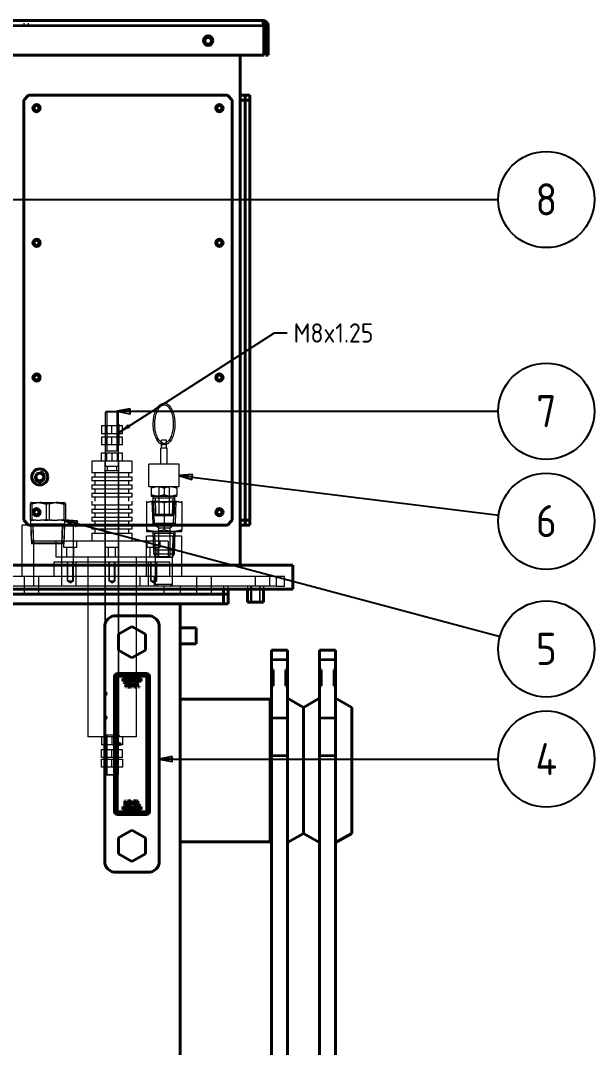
# Model space of a CAD drawing. Header units: millimetres. Extents: x 0 to 3364, y 0 to 2376.
# Drawn here: x 2088 to 2446, y 733 to 1373 of the extents above; entities that cross this region are included whole.
import ezdxf

# ---------------------------------------------------------------- set-up
doc = ezdxf.new("R2010")
doc.units = ezdxf.units.MM
doc.header["$LTSCALE"] = 4
for name, color, linetype, lineweight, true_color in [('가려진 것(ISO)', 2, 'Continuous', 18, 0xffff00), ('가려진 좁은 것(ISO)', 2, 'Continuous', 18, 0xffff00), ('가시적인 것(ISO)', 3, 'Continuous', 40, 0x00ff00), ('가시적인 좁은 것(ISO)', 3, 'Continuous', 35, 0x00ff00), ('기호(ISO)', 5, 'Continuous', 25, 0x0000ff)]:
    doc.layers.add(name, color=color, linetype=linetype, lineweight=lineweight, true_color=true_color)
doc.styles.add('부품번호텍스트_PSTEK_POSCO', font='isocp.shx')
doc.styles.add('치수 텍스트_PSTEK_POSCO', font='isocp.shx')
doc.dimstyles.new('치수_PSTEK_POSCO$7', dxfattribs={"dimscale": 4, "dimtxt": 3, "dimasz": 2, "dimexe": 2, "dimexo": 2.5, "dimgap": 1, "dimtad": 1, "dimrnd": 1e-08, "dimdsep": 46, "dimtxsty": '치수 텍스트_PSTEK_POSCO', "dimcen": 0.09, "dimdle": 10, "dimclrd": 7, "dimclre": 7, "dimclrt": 2, "dimadec": 1, "dimazin": 2, "dimtfac": 1, "dimtmove": 0, "dimatfit": 3, "dimfxl": 1, "dimtolj": 1, "dimlwd": -1, "dimlwe": -1, "dimarcsym": 0})

# ---------------------------------------------------------------- blocks, each defined once
blk = doc.blocks.new('품번기호7')
at = {"layer": '기호(ISO)', "color": 7}
for p, q in [((545.72, 228.6), (543.72, 228.2)), ((545.72, 228.2), (543.72, 228.2)), ((543.72, 228.2), (545.72, 227.8)), ((545.72, 227.8), (545.72, 228.6)), ((545.72, 228.2), (596.56, 228.2))]:
    blk.add_line(p, q, dxfattribs=at)
at = {"layer": '기호(ISO)', "color": 7, "flags": 128}
blk.add_lwpolyline([(545.72, 228.6), (543.72, 228.2), (545.72, 227.8), (545.72, 228.6)], dxfattribs=at)
at = {"layer": '기호(ISO)'}
blk.add_circle((604.06, 228.2), 7.5, dxfattribs=at)
at = {"layer": '기호(ISO)', "color": 7}
blk.add_solid([(545.72, 228.6), (543.72, 228.2), (545.72, 227.8), (545.72, 228.6)], dxfattribs=at)
at = {"layer": '기호(ISO)', "color": 7, "insert": (604.06, 228.2), "char_height": 5, "attachment_point": 5, "style": '부품번호텍스트_PSTEK_POSCO'}
blk.add_mtext('4', dxfattribs=at)
blk = doc.blocks.new('품번기호8')
at = {"layer": '기호(ISO)', "color": 7}
for p, q in [((539.16, 282.82), (537.16, 282.42)), ((539.16, 282.42), (537.16, 282.42)), ((537.16, 282.42), (539.16, 282.02)), ((539.16, 282.02), (539.16, 282.82)), ((539.16, 282.42), (596.56, 282.42))]:
    blk.add_line(p, q, dxfattribs=at)
at = {"layer": '기호(ISO)', "color": 7, "flags": 128}
blk.add_lwpolyline([(539.16, 282.82), (537.16, 282.42), (539.16, 282.02), (539.16, 282.82)], dxfattribs=at)
at = {"layer": '기호(ISO)'}
blk.add_circle((604.06, 282.42), 7.5, dxfattribs=at)
at = {"layer": '기호(ISO)', "color": 7}
blk.add_solid([(539.16, 282.82), (537.16, 282.42), (539.16, 282.02), (539.16, 282.82)], dxfattribs=at)
at = {"layer": '기호(ISO)', "color": 7, "insert": (604.06, 282.43), "char_height": 5, "attachment_point": 5, "style": '부품번호텍스트_PSTEK_POSCO'}
blk.add_mtext('7', dxfattribs=at)
blk = doc.blocks.new('품번기호9')
at = {"layer": '기호(ISO)', "color": 7}
for p, q in [((548.88, 272.56), (546.84, 272.41)), ((548.83, 272.16), (546.84, 272.41)), ((546.84, 272.41), (548.78, 271.77)), ((548.78, 271.77), (548.88, 272.56)), ((548.83, 272.16), (596.64, 266.2))]:
    blk.add_line(p, q, dxfattribs=at)
at = {"layer": '기호(ISO)', "color": 7, "flags": 128}
blk.add_lwpolyline([(548.88, 272.56), (546.84, 272.41), (548.78, 271.77), (548.88, 272.56)], dxfattribs=at)
at = {"layer": '기호(ISO)'}
blk.add_circle((604.06, 265.27), 7.5, dxfattribs=at)
at = {"layer": '기호(ISO)', "color": 7}
blk.add_solid([(548.88, 272.56), (546.84, 272.41), (548.78, 271.77), (548.88, 272.56)], dxfattribs=at)
at = {"layer": '기호(ISO)', "color": 7, "insert": (604.06, 265.3), "char_height": 5, "attachment_point": 5, "style": '부품번호텍스트_PSTEK_POSCO'}
blk.add_mtext('6', dxfattribs=at)
blk = doc.blocks.new('품번기호10')
at = {"layer": '기호(ISO)', "color": 7}
for p, q in [((530.85, 264.91), (528.92, 265.42)), ((530.96, 265.3), (528.92, 265.42)), ((528.92, 265.42), (530.75, 264.52)), ((530.75, 264.52), (530.96, 265.3)), ((530.85, 264.91), (596.84, 247.29))]:
    blk.add_line(p, q, dxfattribs=at)
at = {"layer": '기호(ISO)', "color": 7, "flags": 128}
blk.add_lwpolyline([(530.96, 265.3), (528.92, 265.42), (530.75, 264.52), (530.96, 265.3)], dxfattribs=at)
at = {"layer": '기호(ISO)'}
blk.add_circle((604.06, 245.36), 7.5, dxfattribs=at)
at = {"layer": '기호(ISO)', "color": 7}
blk.add_solid([(530.96, 265.3), (528.92, 265.42), (530.75, 264.52), (530.96, 265.3)], dxfattribs=at)
at = {"layer": '기호(ISO)', "color": 7, "insert": (604.06, 245.38), "char_height": 5, "attachment_point": 5, "style": '부품번호텍스트_PSTEK_POSCO'}
blk.add_mtext('5', dxfattribs=at)
blk = doc.blocks.new('품번기호11')
at = {"layer": '기호(ISO)', "color": 7}
for p, q in [((506.59, 315.82), (504.59, 315.42)), ((506.59, 315.42), (504.59, 315.42)), ((504.59, 315.42), (506.59, 315.02)), ((506.59, 315.02), (506.59, 315.82)), ((506.59, 315.42), (596.56, 315.42))]:
    blk.add_line(p, q, dxfattribs=at)
at = {"layer": '기호(ISO)', "color": 7, "flags": 128}
blk.add_lwpolyline([(506.59, 315.82), (504.59, 315.42), (506.59, 315.02), (506.59, 315.82)], dxfattribs=at)
at = {"layer": '기호(ISO)'}
blk.add_circle((604.06, 315.42), 7.5, dxfattribs=at)
at = {"layer": '기호(ISO)', "color": 7}
blk.add_solid([(506.59, 315.82), (504.59, 315.42), (506.59, 315.02), (506.59, 315.82)], dxfattribs=at)
at = {"layer": '기호(ISO)', "color": 7, "insert": (604.06, 315.45), "char_height": 5, "attachment_point": 5, "style": '부품번호텍스트_PSTEK_POSCO'}
blk.add_mtext('8', dxfattribs=at)

msp = doc.modelspace()

# ---------------------------------------------------------------- linework, layer by layer
at = {"layer": '가려진 것(ISO)'}
for p, q in [((2090.3715, 1371.6988), (2090.3715, 1369.6988)), ((2093.3715, 1369.6988), (2093.3715, 1371.6988)), ((2141.8715, 1129.6988), (2141.3715, 1129.1988)), ((2149.3715, 1129.1988), (2141.3715, 1129.1988)), ((2141.3715, 1095.4988), (2141.3715, 1129.1988)), ((2141.8715, 1129.6988), (2148.8715, 1129.6988)), ((2142.1155, 1129.6988), (2142.1155, 1104.6988)), ((2148.6275, 1104.6988), (2148.6275, 1129.6988)), ((2148.8715, 1129.6988), (2149.3715, 1129.1988)), ((2149.3715, 1095.4988), (2149.3715, 1129.1988)), ((2138.8715, 1120.6988), (2145.3715, 1120.6988)), ((2138.8715, 1120.6988), (2138.8715, 1115.6988)), ((2141.3715, 1120.6988), (2141.3715, 1115.6988)), ((2142.048, 1120.6988), (2142.048, 1115.6988)), ((2145.3715, 1120.6988), (2151.8715, 1120.6988)), ((2145.3715, 1115.6988), (2145.3715, 1120.6988)), ((2148.695, 1120.6988), (2148.695, 1115.6988)), ((2149.3715, 1115.6988), (2149.3715, 1120.6988)), ((2151.8715, 1115.6988), (2151.8715, 1120.6988)), ((2145.3715, 1115.6988), (2138.8715, 1115.6988)), ((2151.8715, 1115.6988), (2145.3715, 1115.6988)), ((2138.8715, 1113.6988), (2145.3715, 1113.6988)), ((2138.8715, 1113.6988), (2138.8715, 1108.6988)), ((2145.3715, 1108.6988), (2138.8715, 1108.6988)), ((2141.3715, 1113.6988), (2141.3715, 1108.6988)), ((2142.048, 1113.6988), (2142.048, 1108.6988)), ((2145.3715, 1113.6988), (2151.8715, 1113.6988)), ((2145.3715, 1108.6988), (2145.3715, 1113.6988)), ((2151.8715, 1108.6988), (2145.3715, 1108.6988)), ((2148.695, 1113.6988), (2148.695, 1108.6988)), ((2149.3715, 1108.6988), (2149.3715, 1113.6988)), ((2151.8715, 1108.6988), (2151.8715, 1113.6988)), ((2179.3715, 1111.6988), (2176.3715, 1111.6988)), ((2176.3715, 1106.6988), (2176.3715, 1111.6988)), ((2179.3715, 1106.6988), (2179.3715, 1111.6988)), ((2138.8715, 1103.6988), (2145.3715, 1103.6988)), ((2138.8715, 1098.6988), (2138.8715, 1103.6988)), ((2149.3715, 1104.6988), (2141.3715, 1104.6988)), ((2141.3715, 1103.6988), (2141.3715, 1098.6988)), ((2142.048, 1103.6988), (2142.048, 1098.6988)), ((2145.3715, 1103.6988), (2151.8715, 1103.6988)), ((2145.3715, 1103.6988), (2145.3715, 1098.6988)), ((2148.695, 1103.6988), (2148.695, 1098.6988)), ((2149.3715, 1098.6988), (2149.3715, 1103.6988)), ((2151.8715, 1098.6988), (2151.8715, 1103.6988)), ((2179.8715, 1106.6988), (2175.8715, 1106.6988)), ((2175.8715, 1096.6988), (2175.8715, 1106.6988)), ((2179.8715, 1096.6988), (2179.8715, 1106.6988)), ((2132.8715, 1098.6988), (2157.8715, 1098.6988)), ((2132.8715, 1098.6988), (2132.8715, 1091.1988)), ((2141.0715, 927.6988), (2141.0715, 1098.6988)), ((2141.3715, 1095.4988), (2149.3715, 1095.4988)), ((2141.5715, 1095.2988), (2141.3715, 1095.4988)), ((2149.1715, 1095.2988), (2141.5715, 1095.2988)), ((2142.4715, 1095.2988), (2142.4715, 1092.6988)), ((2148.2715, 1095.2988), (2148.2715, 1092.6988)), ((2149.1715, 1095.2988), (2149.3715, 1095.4988)), ((2149.6715, 927.6988), (2149.6715, 1098.6988)), ((2157.8715, 1098.6988), (2157.8715, 1091.1988)), ((2187.3715, 1096.6988), (2168.3715, 1096.6988)), ((2168.3715, 1082.6988), (2168.3715, 1096.6988)), ((2187.3715, 1082.6988), (2187.3715, 1096.6988)), ((2157.8715, 1091.1988), (2132.8715, 1091.1988)), ((2132.8715, 1088.6988), (2157.8715, 1088.6988)), ((2132.8715, 1088.6988), (2132.8715, 1086.1988)), ((2134.8715, 1088.6988), (2134.8715, 1091.1988)), ((2141.5715, 1092.6988), (2141.3715, 1092.4988)), ((2149.3715, 1092.4988), (2141.3715, 1092.4988)), ((2141.3715, 1048.6988), (2141.3715, 1092.4988)), ((2141.5715, 1092.6988), (2149.1715, 1092.6988)), ((2149.1715, 1092.6988), (2149.3715, 1092.4988)), ((2149.3715, 1048.6988), (2149.3715, 1092.4988)), ((2155.8715, 1088.6988), (2155.8715, 1091.1988)), ((2157.8715, 1088.6988), (2157.8715, 1086.1988)), ((2157.8715, 1086.1988), (2132.8715, 1086.1988)), ((2132.8715, 1083.6988), (2157.8715, 1083.6988)), ((2132.8715, 1083.6988), (2132.8715, 1081.1988)), ((2134.8715, 1083.6988), (2134.8715, 1086.1988)), ((2155.8715, 1083.6988), (2155.8715, 1086.1988)), ((2157.8715, 1083.6988), (2157.8715, 1081.1988)), ((2168.3715, 1082.6988), (2187.3715, 1082.6988)), ((2174.6215, 1082.6988), (2174.6215, 1064.6988)), ((2181.1215, 1082.6988), (2181.1215, 1064.6988)), ((2157.8715, 1081.1988), (2132.8715, 1081.1988)), ((2132.8715, 1078.6988), (2157.8715, 1078.6988)), ((2132.8715, 1078.6988), (2132.8715, 1076.1988)), ((2157.8715, 1076.1988), (2132.8715, 1076.1988)), ((2134.8715, 1078.6988), (2134.8715, 1081.1988)), ((2134.8715, 1073.6988), (2134.8715, 1076.1988)), ((2155.8715, 1078.6988), (2155.8715, 1081.1988)), ((2155.8715, 1073.6988), (2155.8715, 1076.1988)), ((2157.8715, 1078.6988), (2157.8715, 1076.1988)), ((2169.8715, 1081.8322), (2169.8715, 1077.5654)), ((2169.8715, 1076.6988), (2173.8715, 1076.6988)), ((2171.4527, 1065.5824), (2171.1057, 1076.6988)), ((2173.8715, 1076.6988), (2181.8715, 1076.6988)), ((2177.8715, 1081.8322), (2177.8715, 1077.5654)), ((2181.8715, 1076.6988), (2185.8715, 1076.6988)), ((2184.2903, 1065.5824), (2184.6373, 1076.6988)), ((2185.8715, 1081.8322), (2185.8715, 1077.5654)), ((2094.4031, 1071.761), (2094.4031, 1062.1219)), ((2094.8715, 1072.6988), (2094.8349, 1072.6776)), ((2094.8715, 1072.6988), (2099.3825, 1072.6988)), ((2095.4128, 1071.761), (2095.4128, 1062.1219)), ((2099.3825, 1072.6988), (2109.846, 1072.6988)), ((2104.3618, 1071.761), (2104.3618, 1062.1219)), ((2106.3812, 1062.1219), (2106.3812, 1071.761)), ((2109.846, 1072.6988), (2115.835, 1072.6988)), ((2115.3302, 1071.761), (2115.3302, 1062.1219)), ((2115.835, 1072.6988), (2115.8715, 1072.6988)), ((2115.8715, 1072.6988), (2115.9081, 1072.6776)), ((2116.3399, 1071.761), (2116.3399, 1062.1219)), ((2132.8715, 1073.6988), (2132.8715, 1071.1988)), ((2157.8715, 1071.1988), (2132.8715, 1071.1988)), ((2134.8715, 1068.6988), (2134.8715, 1071.1988)), ((2155.8715, 1068.6988), (2155.8715, 1071.1988)), ((2157.8715, 1073.6988), (2157.8715, 1071.1988)), ((2166.8715, 1072.7163), (2166.8715, 1055.6813)), ((2168.9915, 1073.4823), (2168.8665, 1073.6988)), ((2169.1165, 1073.6988), (2168.9915, 1073.4823)), ((2168.9915, 1073.4823), (2186.7515, 1073.4823)), ((2170.3401, 1073.6988), (2170.7774, 1059.692)), ((2171.4894, 1073.0616), (2171.1215, 1073.6988)), ((2171.1367, 1075.7037), (2184.6062, 1075.7037)), ((2184.2536, 1073.0616), (2171.4894, 1073.0616)), ((2171.9378, 1058.6988), (2171.4894, 1073.0616)), ((2172.2661, 1075.7037), (2172.582, 1065.5824)), ((2177.8715, 1072.7163), (2177.8715, 1055.6813)), ((2183.1609, 1065.5824), (2183.4769, 1075.7037)), ((2183.8052, 1058.6988), (2184.2536, 1073.0616)), ((2184.2536, 1073.0616), (2184.6215, 1073.6988)), ((2184.9656, 1059.692), (2185.4028, 1073.6988)), ((2186.6265, 1073.6988), (2186.7515, 1073.4823)), ((2186.7515, 1073.4823), (2186.8765, 1073.6988)), ((2188.8715, 1072.7163), (2188.8715, 1055.6813)), ((2132.8715, 1068.6988), (2157.8715, 1068.6988)), ((2132.8715, 1068.6988), (2132.8715, 1066.1988)), ((2157.8715, 1066.1988), (2132.8715, 1066.1988)), ((2132.8715, 1063.6988), (2157.8715, 1063.6988)), ((2132.8715, 1063.6988), (2132.8715, 1061.1988)), ((2134.8715, 1063.6988), (2134.8715, 1066.1988)), ((2155.8715, 1063.6988), (2155.8715, 1066.1988)), ((2157.8715, 1068.6988), (2157.8715, 1066.1988)), ((2157.8715, 1063.6988), (2157.8715, 1061.1988)), ((2171.4527, 1065.5824), (2184.2903, 1065.5824)), ((2172.3363, 1064.6988), (2171.4527, 1065.5824)), ((2171.4527, 1065.5824), (2184.2903, 1065.5824)), ((2172.3363, 1064.6988), (2183.4067, 1064.6988)), ((2183.4067, 1064.6988), (2184.2903, 1065.5824)), ((2093.3715, 1058.6988), (2089.3715, 1058.6988)), ((2089.3715, 1026.6988), (2089.3715, 1058.6988)), ((2094.5401, 1061.6988), (2095.7539, 1061.6988)), ((2095.1125, 1048.8982), (2094.7129, 1061.6988)), ((2094.7589, 1058.6988), (2095.1263, 1046.9408)), ((2094.7791, 1059.5776), (2115.9638, 1059.5776)), ((2097.8779, 1061.6988), (2095.7539, 1061.6988)), ((2095.9417, 1059.5776), (2096.3119, 1047.7196)), ((2096.5785, 1046.9408), (2096.2111, 1058.6988)), ((2097.8779, 1061.6988), (2100.887, 1061.6988)), ((2103.011, 1061.6988), (2100.887, 1061.6988)), ((2103.011, 1061.6988), (2105.8495, 1061.6988)), ((2108.1889, 1061.6988), (2105.8495, 1061.6988)), ((2108.1889, 1061.6988), (2111.5031, 1061.6988)), ((2113.8424, 1061.6988), (2111.5031, 1061.6988)), ((2113.8424, 1061.6988), (2115.4671, 1061.6988)), ((2114.1645, 1046.9408), (2114.5319, 1058.6988)), ((2114.4311, 1047.7196), (2114.8013, 1059.5776)), ((2115.6825, 1061.6988), (2115.4671, 1061.6988)), ((2115.6167, 1046.9408), (2115.9841, 1058.6988)), ((2115.6304, 1048.8982), (2116.0301, 1061.6988)), ((2115.6825, 1061.6988), (2116.0301, 1061.6988)), ((2116.2029, 1061.6988), (2116.0301, 1061.6988)), ((2121.3715, 1026.6988), (2121.3715, 1058.6988)), ((2157.8715, 1061.1988), (2132.8715, 1061.1988)), ((2132.8715, 1058.6988), (2132.8715, 1056.1988)), ((2134.8715, 1058.6988), (2134.8715, 1061.1988)), ((2155.8715, 1058.6988), (2155.8715, 1061.1988)), ((2157.8715, 1058.6988), (2157.8715, 1056.1988)), ((2184.9656, 1059.692), (2170.7774, 1059.692)), ((2174.3715, 1056.9306), (2171.9378, 1058.6988)), ((2174.3715, 1056.9306), (2181.3715, 1056.9306)), ((2174.3715, 1056.9306), (2174.3715, 1039.1988)), ((2181.3715, 1056.9306), (2183.8052, 1058.6988)), ((2181.3715, 1056.9306), (2181.3715, 1039.1988)), ((2157.8715, 1056.1988), (2132.8715, 1056.1988)), ((2132.8715, 1053.6988), (2132.8715, 1048.6988)), ((2132.8715, 1053.6988), (2157.8715, 1053.6988)), ((2134.8715, 1053.6988), (2134.8715, 1056.1988)), ((2155.8715, 1053.6988), (2155.8715, 1056.1988)), ((2157.8715, 1053.6988), (2157.8715, 1048.6988)), ((2166.8715, 1054.6988), (2172.3715, 1054.6988)), ((2188.8715, 1051.6988), (2166.8715, 1051.6988)), ((2166.8715, 1026.6988), (2166.8715, 1051.6988)), ((2171.4151, 1040.7884), (2170.9808, 1054.6988)), ((2171.0118, 1053.7051), (2184.7312, 1053.7051)), ((2171.0628, 1051.6988), (2171.3318, 1043.0908)), ((2171.8682, 1053.7051), (2172.2715, 1040.7884)), ((2172.461, 1043.0908), (2172.192, 1051.6988)), ((2172.3715, 1054.6988), (2183.3715, 1054.6988)), ((2183.282, 1043.0908), (2183.551, 1051.6988)), ((2183.3715, 1054.6988), (2188.8715, 1054.6988)), ((2183.4715, 1040.7884), (2183.8747, 1053.7051)), ((2184.3279, 1040.7884), (2184.7622, 1054.6988)), ((2184.4111, 1043.0908), (2184.6801, 1051.6988)), ((2188.8715, 1026.6988), (2188.8715, 1051.6988)), ((2095.1125, 1048.8982), (2115.6304, 1048.8982)), ((2096.312, 1047.6988), (2095.1125, 1048.8982)), ((2115.6167, 1046.9408), (2095.1263, 1046.9408)), ((2096.312, 1047.6988), (2114.431, 1047.6988)), ((2096.634, 1020.6988), (2096.634, 1046.9408)), ((2180.3715, 1048.6988), (2110.3715, 1048.6988)), ((2110.3715, 1048.6988), (2110.3715, 1038.6988)), ((2114.109, 1020.6988), (2114.109, 1046.9408)), ((2114.431, 1047.6988), (2115.6304, 1048.8982)), ((2115.3907, 1044.6988), (2115.3907, 1048.6988)), ((2123.3907, 1044.6988), (2115.3907, 1044.6988)), ((2117.1407, 1038.6988), (2117.1407, 1044.6988)), ((2121.6407, 1038.6988), (2121.6407, 1044.6988)), ((2123.3907, 1044.6988), (2123.3907, 1048.6988)), ((2141.3715, 1044.6988), (2141.3715, 1048.6988)), ((2149.3715, 1044.6988), (2141.3715, 1044.6988)), ((2141.3715, 955.4988), (2141.3715, 1044.6988)), ((2143.1215, 1038.6988), (2143.1215, 1044.6988)), ((2147.6215, 1038.6988), (2147.6215, 1044.6988)), ((2149.3715, 1044.6988), (2149.3715, 1048.6988)), ((2149.3715, 990.6063), (2149.3715, 1044.6988)), ((2167.3522, 1044.6988), (2167.3522, 1048.6988)), ((2175.3522, 1044.6988), (2167.3522, 1044.6988)), ((2169.1022, 1038.6988), (2169.1022, 1044.6988)), ((2173.6022, 1038.6988), (2173.6022, 1044.6988)), ((2175.3522, 1044.6988), (2175.3522, 1048.6988)), ((2180.3715, 1048.6988), (2180.3715, 1038.6988)), ((2172.6215, 1038.6988), (2110.3715, 1038.6988)), ((2130.3715, 1038.6988), (2130.3715, 926.6988)), ((2160.3715, 1038.6988), (2160.3715, 926.6988)), ((2184.4111, 1043.0908), (2171.3318, 1043.0908)), ((2171.4151, 1040.7884), (2184.3279, 1040.7884)), ((2172.6215, 1038.6988), (2171.4151, 1040.7884)), ((2172.512, 1021.6988), (2172.512, 1043.0908)), ((2172.6215, 1038.6988), (2183.1215, 1038.6988)), ((2174.3715, 1039.1988), (2173.8715, 1038.6988)), ((2174.3715, 1039.1988), (2181.3715, 1039.1988)), ((2181.3715, 1039.1988), (2181.8715, 1038.6988)), ((2183.1215, 1038.6988), (2184.3279, 1040.7884)), ((2183.231, 1021.6988), (2183.231, 1043.0908)), ((2109.3715, 1026.6988), (2109.3715, 1035.6988)), ((2109.3715, 1035.6988), (2181.3715, 1035.6988)), ((2117.3907, 1035.6988), (2117.3907, 1023.6988)), ((2117.7697, 1023.6988), (2117.7697, 1035.6988)), ((2121.0117, 1023.6988), (2121.0117, 1035.6988)), ((2121.3907, 1023.6988), (2121.3907, 1035.6988)), ((2122.8715, 1035.6988), (2122.8715, 1020.6988)), ((2143.3715, 1035.6988), (2143.3715, 1023.6988)), ((2143.7505, 1023.6988), (2143.7505, 1035.6988)), ((2146.9925, 1023.6988), (2146.9925, 1035.6988)), ((2147.3715, 1023.6988), (2147.3715, 1035.6988)), ((2167.8715, 1035.6988), (2167.8715, 1020.6988)), ((2169.3522, 1035.6988), (2169.3522, 1023.6988)), ((2169.7312, 1023.6988), (2169.7312, 1035.6988)), ((2172.9732, 1023.6988), (2172.9732, 1035.6988)), ((2173.3522, 1023.6988), (2173.3522, 1035.6988)), ((2181.3715, 1026.6988), (2181.3715, 1035.6988)), ((2247.8715, 1026.6988), (1942.8715, 1026.6988)), ((2090.8715, 1020.6988), (2090.8715, 1026.6988)), ((2099.8715, 1020.6988), (2099.8715, 1026.6988)), ((2162.8715, 1020.6988), (2162.8715, 1026.6988)), ((2171.8715, 1020.6988), (2171.8715, 1026.6988)), ((2198.3715, 1020.6988), (2198.3715, 1026.6988)), ((2207.3715, 1020.6988), (2207.3715, 1026.6988)), ((2234.8715, 1020.6988), (2234.8715, 1026.6988)), ((2243.8715, 1020.6988), (2243.8715, 1026.6988)), ((2252.8715, 1026.6988), (2247.8715, 1026.6988)), ((2247.8715, 1026.6988), (2247.8715, 1020.6988)), ((2252.8715, 1020.6988), (2252.8715, 1026.6988)), ((2247.8715, 1020.6988), (1942.8715, 1020.6988)), ((2090.8715, 1015.6988), (2090.8715, 1020.6988)), ((2099.8715, 1015.6988), (2099.8715, 1020.6988)), ((2121.3907, 1023.6988), (2117.3907, 1023.6988)), ((2119.3907, 1022.7248), (2117.7697, 1023.6988)), ((2119.3907, 1022.7248), (2121.0117, 1023.6988)), ((2147.3715, 1023.6988), (2143.3715, 1023.6988)), ((2145.3715, 1022.7248), (2143.7505, 1023.6988)), ((2145.3715, 1022.7248), (2146.9925, 1023.6988)), ((2173.3522, 1023.6988), (2169.3522, 1023.6988)), ((2171.3522, 1022.7248), (2169.7312, 1023.6988)), ((2171.3522, 1022.7248), (2172.9732, 1023.6988)), ((2183.231, 1021.6988), (2172.512, 1021.6988)), ((2174.1763, 1020.6988), (2172.512, 1021.6988)), ((2181.5667, 1020.6988), (2183.231, 1021.6988)), ((2187.8715, 1020.6988), (2187.8715, 1015.6988)), ((2198.3715, 1015.6988), (2198.3715, 1020.6988)), ((2207.3715, 1015.6988), (2207.3715, 1020.6988)), ((2214.8715, 1020.6988), (2214.8715, 1018.6988)), ((2217.8715, 1018.6988), (2217.8715, 1020.6988)), ((2229.8715, 1020.6988), (2229.8715, 1018.6988)), ((2231.8715, 1020.6988), (2231.8715, 1010.6988)), ((2232.413, 1020.6988), (2232.413, 1010.6988)), ((2237.33, 1020.6988), (2237.33, 1010.6988)), ((2237.8715, 1010.6988), (2237.8715, 1020.6988)), ((2239.8715, 1020.6988), (2239.8715, 1018.6988)), ((2247.8715, 1020.6988), (2252.8715, 1020.6988)), ((2149.3715, 955.4988), (2149.3715, 980.7913)), ((2141.3715, 903.1988), (2141.3715, 937.4988)), ((2149.3715, 903.1988), (2149.3715, 937.4988)), ((2160.3715, 926.6988), (2130.3715, 926.6988)), ((2138.8715, 926.6988), (2138.8715, 921.6988)), ((2141.0715, 927.6988), (2140.0715, 926.6988)), ((2149.6715, 927.6988), (2141.0715, 927.6988)), ((2141.3715, 926.6988), (2141.3715, 921.6988)), ((2142.048, 921.6988), (2142.048, 926.6988)), ((2142.1155, 927.6988), (2142.1155, 902.6988)), ((2145.3715, 926.6988), (2145.3715, 921.6988)), ((2148.6275, 902.6988), (2148.6275, 927.6988)), ((2148.695, 921.6988), (2148.695, 926.6988)), ((2149.3715, 921.6988), (2149.3715, 926.6988)), ((2149.6715, 927.6988), (2150.6715, 926.6988)), ((2151.8715, 926.6988), (2151.8715, 921.6988)), ((2145.3715, 921.6988), (2138.8715, 921.6988)), ((2138.8715, 918.6988), (2145.3715, 918.6988)), ((2138.8715, 913.6988), (2138.8715, 918.6988)), ((2141.3715, 918.6988), (2141.3715, 913.6988)), ((2142.048, 918.6988), (2142.048, 913.6988)), ((2151.8715, 921.6988), (2145.3715, 921.6988)), ((2145.3715, 918.6988), (2151.8715, 918.6988)), ((2145.3715, 913.6988), (2145.3715, 918.6988)), ((2148.695, 918.6988), (2148.695, 913.6988)), ((2149.3715, 913.6988), (2149.3715, 918.6988)), ((2151.8715, 913.6988), (2151.8715, 918.6988)), ((2145.3715, 913.6988), (2138.8715, 913.6988)), ((2138.8715, 912.6988), (2145.3715, 912.6988)), ((2138.8715, 907.6988), (2138.8715, 912.6988)), ((2141.3715, 912.6988), (2141.3715, 907.6988)), ((2142.048, 912.6988), (2142.048, 907.6988)), ((2151.8715, 913.6988), (2145.3715, 913.6988)), ((2145.3715, 912.6988), (2151.8715, 912.6988)), ((2145.3715, 907.6988), (2145.3715, 912.6988)), ((2148.695, 912.6988), (2148.695, 907.6988)), ((2149.3715, 907.6988), (2149.3715, 912.6988)), ((2151.8715, 912.6988), (2151.8715, 907.6988)), ((2145.3715, 907.6988), (2138.8715, 907.6988)), ((2141.3715, 903.1988), (2149.3715, 903.1988)), ((2141.8715, 902.6988), (2141.3715, 903.1988)), ((2151.8715, 907.6988), (2145.3715, 907.6988)), ((2148.8715, 902.6988), (2149.3715, 903.1988)), ((2148.8715, 902.6988), (2141.8715, 902.6988))]:
    msp.add_line(p, q, dxfattribs=at)
for centre, start, end in [((2141.5215, 953.6488), 270, 90), ((2149.2215, 953.6488), 90, 270), ((2141.5215, 938.6488), 270, 90), ((2149.2215, 938.6488), 90, 270)]:
    msp.add_arc(centre, 0.95, start, end, dxfattribs=at)
for points, knots in [([(2177.0383, 1108.795), (2176.3415, 1108.9566), (2175.674, 1109.3198), (2174.3949, 1110.4256), (2173.7918, 1111.2023), (2172.7366, 1113.0884), (2172.2888, 1114.2059), (2171.6011, 1116.6493), (2171.3602, 1117.9734), (2171.1038, 1120.6966), (2171.0872, 1122.0948), (2171.2784, 1124.8314), (2171.486, 1126.1693), (2172.1082, 1128.6576), (2172.5233, 1129.8069), (2173.5317, 1131.8056), (2174.1258, 1132.6533), (2175.4475, 1133.9379), (2176.1771, 1134.3814), (2177.6432, 1134.76), (2178.3684, 1134.7327), (2179.7555, 1134.2701), (2180.4148, 1133.8362), (2181.6658, 1132.589), (2182.2484, 1131.7435), (2183.2477, 1129.7392), (2183.6615, 1128.576), (2184.2766, 1126.0643), (2184.4789, 1124.7175), (2184.6573, 1121.9727), (2184.6342, 1120.5754), (2184.3655, 1117.8637), (2184.12, 1116.5499), (2183.4264, 1114.1306), (2182.9777, 1113.0264), (2181.908, 1111.1364), (2181.2861, 1110.3518), (2180.0089, 1109.2874), (2179.3699, 1108.9493), (2178.7046, 1108.795)], [0.11548102, 0.11548102, 0.11548102, 0.11548102, 0.40803937, 0.40803937, 0.72934735, 0.72934735, 1.05810164, 1.05810164, 1.38462851, 1.38462851, 1.70961943, 1.70961943, 2.03450926, 2.03450926, 2.36071359, 2.36071359, 2.68925113, 2.68925113, 3.01317801, 3.01317801, 3.30683874, 3.30683874, 3.60404572, 3.60404572, 3.92847304, 3.92847304, 4.2569773, 4.2569773, 4.58312995, 4.58312995, 4.90800299, 4.90800299, 5.23301769, 5.23301769, 5.55959948, 5.55959948, 5.88836853, 5.88836853, 6.16770429, 6.16770429, 6.16770429, 6.16770429]), ([(2177.2147, 1109.7811), (2176.5924, 1109.9374), (2175.9563, 1110.3239), (2174.8182, 1111.5057), (2174.3133, 1112.2452), (2173.4368, 1114.0194), (2173.0643, 1115.0518), (2172.4918, 1117.315), (2172.2932, 1118.5468), (2172.0956, 1121.0817), (2172.0974, 1122.3846), (2172.3026, 1124.9226), (2172.5059, 1126.1573), (2173.0897, 1128.4259), (2173.4694, 1129.4602), (2174.3551, 1131.2194), (2174.8601, 1131.9457), (2175.9282, 1133.0332), (2176.4882, 1133.3907), (2177.6524, 1133.762), (2178.2576, 1133.7435), (2179.4758, 1133.2752), (2180.0888, 1132.8211), (2181.1824, 1131.5333), (2181.6674, 1130.7404), (2182.4985, 1128.8735), (2182.8446, 1127.7998), (2183.3583, 1125.4737), (2183.5245, 1124.2204), (2183.6551, 1121.6657), (2183.6189, 1120.3645), (2183.3471, 1117.8532), (2183.1117, 1116.6433), (2182.4706, 1114.4448), (2182.0657, 1113.4555), (2181.1403, 1111.8006), (2180.6209, 1111.1337), (2179.5707, 1110.1983), (2179.0453, 1109.9109), (2178.5283, 1109.7811)], [0.1248984, 0.1248984, 0.1248984, 0.1248984, 0.47884999, 0.47884999, 0.79136618, 0.79136618, 1.1024539, 1.1024539, 1.41608966, 1.41608966, 1.7310924, 1.7310924, 2.04608321, 2.04608321, 2.35967222, 2.35967222, 2.6706849, 2.6706849, 2.98346902, 2.98346902, 3.33148953, 3.33148953, 3.6737484, 3.6737484, 3.98494808, 3.98494808, 4.29647503, 4.29647503, 4.61044078, 4.61044078, 4.92553494, 4.92553494, 5.24039142, 5.24039142, 5.55360323, 5.55360323, 5.86424671, 5.86424671, 6.1582869, 6.1582869, 6.1582869, 6.1582869]), ([(2177.1215, 1108.7856), (2177.0663, 1108.7856), (2177.0139, 1108.7973), (2176.9183, 1108.8435), (2176.8762, 1108.8779), (2176.8064, 1108.9659), (2176.7794, 1109.019), (2176.743, 1109.1353), (2176.7333, 1109.1967), (2176.73, 1109.3217), (2176.7362, 1109.3835), (2176.7645, 1109.5048), (2176.7875, 1109.5629), (2176.8504, 1109.6649), (2176.8907, 1109.7081), (2176.9822, 1109.7675), (2177.0313, 1109.7852), (2177.1347, 1109.7963), (2177.1871, 1109.7906), (2177.2924, 1109.7573), (2177.3439, 1109.7296), (2177.4417, 1109.653), (2177.4865, 1109.6027), (2177.556, 1109.4881), (2177.5803, 1109.4241), (2177.6013, 1109.2941), (2177.5991, 1109.2301), (2177.5702, 1109.1079), (2177.5447, 1109.0515), (2177.4738, 1108.9488), (2177.4284, 1108.9041), (2177.338, 1108.842), (2177.2957, 1108.8211), (2177.2087, 1108.7928), (2177.1646, 1108.7856), (2177.1215, 1108.7856)], [0, 0, 0, 0, 0.019103792, 0.019103792, 0.038556357, 0.038556357, 0.05822054, 0.05822054, 0.077100775, 0.077100775, 0.095747971, 0.095747971, 0.115686915, 0.115686915, 0.13628288, 0.13628288, 0.155037498, 0.155037498, 0.172909156, 0.172909156, 0.191311606, 0.191311606, 0.21151717, 0.21151717, 0.231862159, 0.231862159, 0.251025022, 0.251025022, 0.269556848, 0.269556848, 0.288861167, 0.288861167, 0.303802408, 0.303802408, 0.318746117, 0.318746117, 0.318746117, 0.318746117]), ([(2178.6215, 1108.7856), (2178.6766, 1108.7856), (2178.729, 1108.7973), (2178.8247, 1108.8435), (2178.8668, 1108.8779), (2178.9366, 1108.9659), (2178.9636, 1109.019), (2179, 1109.1353), (2179.0097, 1109.1967), (2179.013, 1109.3217), (2179.0068, 1109.3835), (2178.9785, 1109.5048), (2178.9555, 1109.5629), (2178.8926, 1109.6649), (2178.8522, 1109.7081), (2178.7608, 1109.7675), (2178.7117, 1109.7852), (2178.6082, 1109.7963), (2178.5559, 1109.7906), (2178.4506, 1109.7573), (2178.3991, 1109.7296), (2178.3013, 1109.653), (2178.2565, 1109.6027), (2178.187, 1109.4881), (2178.1626, 1109.4241), (2178.1417, 1109.2941), (2178.1438, 1109.2301), (2178.1727, 1109.1079), (2178.1983, 1109.0515), (2178.2692, 1108.9488), (2178.3146, 1108.9041), (2178.405, 1108.842), (2178.4473, 1108.8211), (2178.5343, 1108.7928), (2178.5783, 1108.7856), (2178.6215, 1108.7856)], [0, 0, 0, 0, 0.019103792, 0.019103792, 0.038556357, 0.038556357, 0.05822054, 0.05822054, 0.077100775, 0.077100775, 0.095747971, 0.095747971, 0.115686915, 0.115686915, 0.13628288, 0.13628288, 0.155037498, 0.155037498, 0.172909156, 0.172909156, 0.191311606, 0.191311606, 0.21151717, 0.21151717, 0.231862159, 0.231862159, 0.251025022, 0.251025022, 0.269556848, 0.269556848, 0.288861167, 0.288861167, 0.303802408, 0.303802408, 0.318746117, 0.318746117, 0.318746117, 0.318746117])]:
    msp.add_open_spline(points, degree=3, knots=knots, dxfattribs=at)
for points, weights in [([(2169.8715, 1082.6988), (2169.8715, 1082.6988), (2169.8715, 1081.8322)], [1, 1.04314139574, 1.01001874936]), ([(2169.8715, 1081.8322), (2172.0151, 1082.6988), (2173.8715, 1082.6988)], [1.01001874936, 1.04314139574, 1]), ([(2173.8715, 1082.6988), (2175.7279, 1082.6988), (2177.8715, 1081.8322)], [1, 1.04314139574, 1.01001874936]), ([(2177.8715, 1081.8322), (2180.0151, 1082.6988), (2181.8715, 1082.6988)], [1.01001874936, 1.04314139574, 1]), ([(2181.8715, 1082.6988), (2183.7279, 1082.6988), (2185.8715, 1081.8322)], [1, 1.04314139574, 1.01001874936]), ([(2185.8715, 1081.8322), (2185.8715, 1082.6988), (2185.8715, 1082.6988)], [1.01001874936, 1.04314139574, 1]), ([(2169.8715, 1077.5654), (2169.8715, 1076.6988), (2169.8715, 1076.6988)], [1.01001874936, 1.04314139574, 1]), ([(2173.8715, 1076.6988), (2172.0151, 1076.6988), (2169.8715, 1077.5654)], [1, 1.04314139574, 1.01001874936]), ([(2177.8715, 1077.5654), (2175.7279, 1076.6988), (2173.8715, 1076.6988)], [1.01001874936, 1.04314139574, 1]), ([(2181.8715, 1076.6988), (2180.0151, 1076.6988), (2177.8715, 1077.5654)], [1, 1.04314139574, 1.01001874936]), ([(2185.8715, 1077.5654), (2183.7279, 1076.6988), (2181.8715, 1076.6988)], [1.01001874936, 1.04314139574, 1]), ([(2185.8715, 1076.6988), (2185.8715, 1076.6988), (2185.8715, 1077.5654)], [1, 1.04314139574, 1.01001874936]), ([(2094.908, 1072.6988), (2094.6737, 1072.6988), (2094.4031, 1071.761)], [1, 1.0379548493, 1]), ([(2094.4031, 1071.761), (2097.0715, 1072.6988), (2099.3825, 1072.6988)], [1, 1.0379548493, 1]), ([(2095.4128, 1071.761), (2095.1423, 1072.6988), (2094.908, 1072.6988)], [1, 1.0379548493, 1]), ([(2100.897, 1072.6988), (2098.3518, 1072.6988), (2095.4128, 1071.761)], [1, 1.0379548493, 1]), ([(2099.3825, 1072.6988), (2101.6934, 1072.6988), (2104.3618, 1071.761)], [1, 1.0379548493, 1]), ([(2106.3812, 1071.761), (2103.4422, 1072.6988), (2100.897, 1072.6988)], [1, 1.0379548493, 1]), ([(2104.3618, 1071.761), (2107.3008, 1072.6988), (2109.846, 1072.6988)], [1, 1.0379548493, 1]), ([(2111.3605, 1072.6988), (2109.0496, 1072.6988), (2106.3812, 1071.761)], [1, 1.0379548493, 1]), ([(2109.846, 1072.6988), (2112.3912, 1072.6988), (2115.3302, 1071.761)], [1, 1.0379548493, 1]), ([(2116.3399, 1071.761), (2113.6714, 1072.6988), (2111.3605, 1072.6988)], [1, 1.0379548493, 1]), ([(2115.3302, 1071.761), (2115.6007, 1072.6988), (2115.835, 1072.6988)], [1, 1.0379548493, 1]), ([(2115.835, 1072.6988), (2116.0693, 1072.6988), (2116.3399, 1071.761)], [1, 1.0379548493, 1]), ([(2166.8715, 1073.6988), (2166.8715, 1073.6988), (2166.8715, 1072.7163)], [1, 1.04114207867, 1.00615079326]), ([(2166.8715, 1072.7163), (2169.8189, 1073.6988), (2172.3715, 1073.6988)], [1.00615079326, 1.04114207867, 1]), ([(2172.3715, 1073.6988), (2174.924, 1073.6988), (2177.8715, 1072.7163)], [1, 1.04114207867, 1.00615079326]), ([(2177.8715, 1072.7163), (2180.8189, 1073.6988), (2183.3715, 1073.6988)], [1.00615079326, 1.04114207867, 1]), ([(2183.3715, 1073.6988), (2185.924, 1073.6988), (2188.8715, 1072.7163)], [1, 1.04114207867, 1.00615079326]), ([(2188.8715, 1072.7163), (2188.8715, 1073.6988), (2188.8715, 1073.6988)], [1.00615079326, 1.04114207867, 1]), ([(2094.4031, 1062.1219), (2094.4737, 1061.8771), (2094.5401, 1061.6988)], [1, 1.00245436323, 1]), ([(2095.7539, 1061.6988), (2095.0996, 1061.8771), (2094.4031, 1062.1219)], [1, 1.00245436323, 1]), ([(2095.2759, 1061.6988), (2095.3422, 1061.8771), (2095.4128, 1062.1219)], [1, 1.00245436323, 1]), ([(2095.4128, 1062.1219), (2096.1799, 1061.8771), (2096.9006, 1061.6988)], [1, 1.00245436323, 1]), ([(2104.3618, 1062.1219), (2103.6653, 1061.8771), (2103.011, 1061.6988)], [1, 1.00245436323, 1]), ([(2105.8495, 1061.6988), (2105.1289, 1061.8771), (2104.3618, 1062.1219)], [1, 1.00245436323, 1]), ([(2104.8934, 1061.6988), (2105.6141, 1061.8771), (2106.3812, 1062.1219)], [1, 1.00245436323, 1]), ([(2106.3812, 1062.1219), (2107.0776, 1061.8771), (2107.732, 1061.6988)], [1, 1.00245436323, 1]), ([(2115.3302, 1062.1219), (2114.5631, 1061.8771), (2113.8424, 1061.6988)], [1, 1.00245436323, 1]), ([(2114.9891, 1061.6988), (2115.6434, 1061.8771), (2116.3399, 1062.1219)], [1, 1.00245436323, 1]), ([(2115.4671, 1061.6988), (2115.4008, 1061.8771), (2115.3302, 1062.1219)], [1, 1.00245436323, 1]), ([(2116.3399, 1062.1219), (2116.2692, 1061.8771), (2116.2029, 1061.6988)], [1, 1.00245436323, 1]), ([(2166.8715, 1055.6813), (2166.8715, 1054.6988), (2166.8715, 1054.6988)], [1.00615079326, 1.04114207867, 1]), ([(2172.3715, 1054.6988), (2169.8189, 1054.6988), (2166.8715, 1055.6813)], [1, 1.04114207867, 1.00615079326]), ([(2177.8715, 1055.6813), (2174.924, 1054.6988), (2172.3715, 1054.6988)], [1.00615079326, 1.04114207867, 1]), ([(2183.3715, 1054.6988), (2180.8189, 1054.6988), (2177.8715, 1055.6813)], [1, 1.04114207867, 1.00615079326]), ([(2188.8715, 1055.6813), (2185.924, 1054.6988), (2183.3715, 1054.6988)], [1.00615079326, 1.04114207867, 1]), ([(2188.8715, 1054.6988), (2188.8715, 1054.6988), (2188.8715, 1055.6813)], [1, 1.04114207867, 1.00615079326])]:
    msp.add_rational_spline(points, weights, degree=2, dxfattribs=at)
at = {"layer": '가려진 좁은 것(ISO)'}
msp.add_line((2177.8715, 1015.6988), (2177.8715, 1020.6988), dxfattribs=at)
at = {"layer": '가시적인 것(ISO)'}
for p, q in [((1951.0715, 1373.2988), (2239.6715, 1373.2988)), ((2239.6715, 1370.0988), (2239.6715, 1373.2988)), ((2240.3715, 1371.6988), (2239.6715, 1371.6988)), ((2240.3715, 1371.6988), (2240.3715, 1351.6988)), ((2239.6715, 1370.0988), (2240.1401, 1370.0988)), ((2240.1401, 1370.0988), (2240.1401, 1351.6988)), ((2241.2715, 1370.0988), (2241.2715, 1351.6988)), ((2241.2715, 1370.0988), (2242.8715, 1370.0988)), ((2242.8715, 1351.6988), (2242.8715, 1370.0988)), ((2240.1401, 1351.6988), (1950.6029, 1351.6988)), ((2225.3715, 1033.6988), (2225.3715, 1351.6988)), ((2240.3715, 1351.6988), (2240.1401, 1351.6988)), ((2241.2715, 1351.6988), (2242.8715, 1351.6988)), ((2090.3715, 1323.6988), (2093.3715, 1326.6988)), ((2217.3715, 1326.6988), (2093.3715, 1326.6988)), ((2217.3715, 1326.6988), (2220.3715, 1323.6988)), ((2228.3715, 1326.6988), (2225.3715, 1326.6988)), ((2228.3715, 1326.6988), (2228.3715, 1323.6988)), ((2231.3715, 1326.6988), (2228.3715, 1326.6988)), ((2228.3715, 1323.6988), (2228.3715, 1326.6988)), ((2231.3715, 1323.6988), (2231.3715, 1326.6988)), ((2090.3715, 1323.6988), (2090.3715, 1061.6988)), ((2220.3715, 1061.6988), (2220.3715, 1323.6988)), ((2225.3715, 1323.6988), (2228.3715, 1323.6988)), ((2228.3715, 1323.6988), (2231.3715, 1323.6988)), ((2228.3715, 1323.6988), (2228.3715, 1061.6988)), ((2228.3715, 1323.6988), (2228.3715, 1061.6988)), ((2231.3715, 1323.6988), (2231.3715, 1061.6988)), ((2093.3715, 1058.6988), (2090.3715, 1061.6988)), ((2093.3715, 1058.6988), (2217.3715, 1058.6988)), ((2220.3715, 1061.6988), (2217.3715, 1058.6988)), ((2228.3715, 1061.6988), (2225.3715, 1061.6988)), ((2225.3715, 1058.6988), (2228.3715, 1058.6988)), ((2231.3715, 1061.6988), (2228.3715, 1061.6988)), ((2228.3715, 1061.6988), (2228.3715, 1058.6988)), ((2228.3715, 1058.6988), (2228.3715, 1061.6988)), ((2228.3715, 1058.6988), (2231.3715, 1058.6988)), ((2231.3715, 1058.6988), (2231.3715, 1061.6988)), ((1932.6715, 1033.6988), (2258.0715, 1033.6988)), ((2258.0715, 1033.6988), (2258.0715, 1018.6988)), ((2258.0715, 1018.6988), (1932.6715, 1018.6988)), ((2214.8715, 1018.6988), (2214.8715, 1015.6988)), ((2217.8715, 1015.6988), (2217.8715, 1018.6988)), ((2229.8715, 1018.6988), (2229.8715, 1010.6988)), ((2239.8715, 1018.6988), (2239.8715, 1010.6988)), ((1975.8715, 1015.6988), (2214.8715, 1015.6988)), ((2214.8715, 1015.6988), (1975.8715, 1015.6988)), ((2217.8715, 1015.6988), (2214.8715, 1015.6988)), ((2214.8715, 1015.6988), (2214.8715, 1009.6988)), ((2214.8715, 1015.6988), (2217.8715, 1015.6988)), ((2217.8715, 1009.6988), (2217.8715, 1015.6988)), ((2214.8715, 1009.6988), (1975.8715, 1009.6988)), ((2187.8715, 370.1988), (2187.8715, 1009.6988)), ((2214.8715, 1009.6988), (2217.8715, 1009.6988)), ((2229.8715, 1010.6988), (2239.8715, 1010.6988)), ((2167.8715, 1002.1988), (2147.8715, 1002.1988)), ((2140.8715, 995.1988), (2140.8715, 849.1988)), ((2157.8715, 995.5137), (2149.3715, 990.6063)), ((2166.3715, 990.6063), (2157.8715, 995.5137)), ((2174.8715, 849.1988), (2174.8715, 995.1988)), ((2187.8715, 994.6988), (2197.8715, 994.6988)), ((2197.8715, 984.6988), (2197.8715, 994.6988)), ((2149.3715, 990.6063), (2149.3715, 980.7913)), ((2166.3715, 980.7913), (2166.3715, 990.6063)), ((2149.3715, 980.7913), (2157.8715, 975.8838)), ((2157.8715, 975.8838), (2166.3715, 980.7913)), ((2187.8715, 984.6988), (2197.8715, 984.6988)), ((2244.8715, 980.6988), (2244.8715, 974.668)), ((2254.8715, 980.6988), (2244.8715, 980.6988)), ((2254.8715, 974.668), (2254.8715, 980.6988)), ((2274.8715, 980.6988), (2274.8715, 974.668)), ((2284.8715, 980.6988), (2274.8715, 980.6988)), ((2284.8715, 974.668), (2284.8715, 980.6988)), ((2244.8715, 968.918), (2244.8715, 974.668)), ((2254.8715, 974.668), (2254.8715, 968.918)), ((2274.8715, 968.918), (2274.8715, 974.668)), ((2284.8715, 974.668), (2284.8715, 968.918)), ((2244.8715, 968.918), (2245.8715, 968.4843)), ((2244.8715, 957.9989), (2244.8715, 968.918)), ((2245.8715, 968.4843), (2245.8715, 958.4327)), ((2253.8715, 968.4843), (2254.8715, 968.918)), ((2253.8715, 958.4327), (2253.8715, 968.4843)), ((2254.8715, 968.918), (2254.8715, 957.9989)), ((2274.8715, 968.918), (2275.8715, 968.4843)), ((2274.8715, 957.9989), (2274.8715, 968.918)), ((2275.8715, 968.4843), (2275.8715, 958.4327)), ((2283.8715, 968.4843), (2284.8715, 968.918)), ((2283.8715, 958.4327), (2283.8715, 968.4843)), ((2284.8715, 968.918), (2284.8715, 957.9989)), ((2146.8715, 880.1988), (2146.8715, 964.1988)), ((2148.6035, 964.1988), (2148.6035, 922.4488)), ((2148.8715, 966.1988), (2166.8715, 966.1988)), ((2166.8715, 964.4667), (2148.8715, 964.4667)), ((2152.1215, 962.9488), (2152.1215, 961.4488)), ((2163.6215, 962.9488), (2152.1215, 962.9488)), ((2152.1215, 961.4488), (2163.6215, 961.4488)), ((2163.6215, 961.4488), (2163.6215, 962.9488)), ((2167.1394, 880.1988), (2167.1394, 964.1988)), ((2168.8715, 964.1988), (2168.8715, 880.1988)), ((2153.1075, 960.0988), (2153.1075, 959.803)), ((2155.1172, 960.0988), (2153.1075, 960.0988)), ((2153.1075, 959.803), (2153.9462, 959.803)), ((2153.9462, 959.803), (2153.9462, 957.5988)), ((2153.9462, 957.5988), (2154.2785, 957.5988)), ((2154.2785, 959.803), (2155.1172, 959.803)), ((2154.2785, 957.5988), (2154.2785, 959.803)), ((2155.1172, 959.803), (2155.1172, 960.0988)), ((2156.9345, 960.0988), (2155.3705, 960.0988)), ((2155.3705, 960.0988), (2155.3705, 957.5988)), ((2155.3705, 957.5988), (2156.9345, 957.5988)), ((2155.7027, 959.803), (2156.9345, 959.803)), ((2155.7027, 959.1182), (2155.7027, 959.803)), ((2156.8514, 959.1182), (2155.7027, 959.1182)), ((2155.7027, 958.8224), (2156.8514, 958.8224)), ((2155.7027, 957.8946), (2155.7027, 958.8224)), ((2156.9345, 957.8946), (2155.7027, 957.8946)), ((2156.8514, 958.8224), (2156.8514, 959.1182)), ((2156.9345, 959.803), (2156.9345, 960.0988)), ((2156.9345, 957.5988), (2156.9345, 957.8946)), ((2157.2992, 960.0988), (2157.2992, 957.5988)), ((2157.753, 960.0988), (2157.2992, 960.0988)), ((2157.2992, 957.5988), (2157.6091, 957.5988)), ((2157.6091, 959.7523), (2158.2554, 958.2876)), ((2157.6091, 957.5988), (2157.6091, 959.7523)), ((2158.377, 958.707), (2157.753, 960.0988)), ((2158.2554, 958.2876), (2158.458, 958.2876)), ((2158.9807, 960.0988), (2158.377, 958.707)), ((2158.458, 958.2876), (2159.1103, 959.7523)), ((2159.4426, 960.0988), (2158.9807, 960.0988)), ((2159.1103, 959.7523), (2159.1103, 957.5988)), ((2159.1103, 957.5988), (2159.4426, 957.5988)), ((2159.4426, 957.5988), (2159.4426, 960.0988)), ((2159.9491, 960.0988), (2159.9491, 957.5988)), ((2160.5771, 960.0988), (2159.9491, 960.0988)), ((2159.9491, 957.5988), (2160.2813, 957.5988)), ((2160.2813, 958.8143), (2160.2813, 959.8111)), ((2160.2813, 959.8111), (2160.5569, 959.8111)), ((2160.5082, 958.8143), (2160.2813, 958.8143)), ((2160.2813, 958.5307), (2160.5629, 958.5307)), ((2160.2813, 957.5988), (2160.2813, 958.5307)), ((2161.9102, 958.0769), (2161.9102, 957.5988)), ((2162.3113, 958.0769), (2161.9102, 958.0769)), ((2161.9102, 957.5988), (2162.3113, 957.5988)), ((2162.3113, 957.5988), (2162.3113, 958.0769)), ((2245.8715, 958.4327), (2244.8715, 957.9989)), ((2244.8715, 938.5081), (2244.8715, 957.9989)), ((2254.8715, 957.9989), (2253.8715, 958.4327)), ((2254.8715, 957.9989), (2254.8715, 938.5081)), ((2275.8715, 958.4327), (2274.8715, 957.9989)), ((2274.8715, 938.5081), (2274.8715, 957.9989)), ((2284.8715, 957.9989), (2283.8715, 958.4327)), ((2284.8715, 957.9989), (2284.8715, 938.5081)), ((2244.0921, 950.2488), (2187.8715, 950.2488)), ((2244.0921, 950.2488), (2244.8715, 950.6988)), ((2244.0921, 861.1488), (2244.0921, 950.2488)), ((2264.8715, 944.9253), (2254.8715, 950.6988)), ((2264.8715, 944.9253), (2274.8715, 950.6988)), ((2294.8715, 944.9253), (2284.8715, 950.6988)), ((2264.8715, 866.4723), (2264.8715, 944.9253)), ((2294.8715, 866.4723), (2294.8715, 944.9253)), ((2244.8715, 938.5081), (2244.8715, 915.0158)), ((2254.8715, 915.0158), (2254.8715, 938.5081)), ((2274.8715, 938.5081), (2274.8715, 915.0158)), ((2284.8715, 915.0158), (2284.8715, 938.5081)), ((2148.6035, 922.4488), (2148.6035, 921.9488)), ((2150.6035, 922.4488), (2148.6035, 922.4488)), ((2150.6035, 921.9488), (2150.6035, 922.4488)), ((2148.6035, 921.9488), (2148.6035, 880.1988)), ((2148.6035, 921.9488), (2150.6035, 921.9488)), ((2244.8715, 446.3817), (2244.8715, 915.0158)), ((2254.8715, 915.0158), (2254.8715, 446.3817)), ((2274.8715, 446.3817), (2274.8715, 915.0158)), ((2284.8715, 915.0158), (2284.8715, 446.3817)), ((2153.46, 886.7988), (2153.46, 884.2988)), ((2153.7923, 886.7988), (2153.46, 886.7988)), ((2153.46, 884.2988), (2154.9086, 884.2988)), ((2153.7923, 884.5946), (2153.7923, 886.7988)), ((2154.9086, 884.5946), (2153.7923, 884.5946)), ((2154.9086, 884.2988), (2154.9086, 884.5946)), ((2156.7339, 886.7988), (2155.1699, 886.7988)), ((2155.1699, 886.7988), (2155.1699, 884.2988)), ((2155.1699, 884.2988), (2156.7339, 884.2988)), ((2155.5022, 886.503), (2156.7339, 886.503)), ((2155.5022, 885.8182), (2155.5022, 886.503)), ((2156.6509, 885.8182), (2155.5022, 885.8182)), ((2155.5022, 885.5224), (2156.6509, 885.5224)), ((2155.5022, 884.5946), (2155.5022, 885.5224)), ((2156.7339, 884.5946), (2155.5022, 884.5946)), ((2156.6509, 885.5224), (2156.6509, 885.8182)), ((2156.7339, 886.503), (2156.7339, 886.7988)), ((2156.7339, 884.2988), (2156.7339, 884.5946)), ((2156.8312, 886.7988), (2157.6922, 884.2988)), ((2157.1877, 886.7988), (2156.8312, 886.7988)), ((2157.8806, 884.7222), (2157.1877, 886.7988)), ((2157.6922, 884.2988), (2158.0508, 884.2988)), ((2158.5735, 886.7988), (2157.8806, 884.7222)), ((2158.0508, 884.2988), (2158.9118, 886.7988)), ((2158.9118, 886.7988), (2158.5735, 886.7988)), ((2160.7149, 886.7988), (2159.1509, 886.7988)), ((2159.1509, 886.7988), (2159.1509, 884.2988)), ((2159.1509, 884.2988), (2160.7149, 884.2988)), ((2159.4831, 886.503), (2160.7149, 886.503)), ((2159.4831, 885.8182), (2159.4831, 886.503)), ((2160.6318, 885.8182), (2159.4831, 885.8182)), ((2159.4831, 885.5224), (2160.6318, 885.5224)), ((2159.4831, 884.5946), (2159.4831, 885.5224)), ((2160.7149, 884.5946), (2159.4831, 884.5946)), ((2160.6318, 885.5224), (2160.6318, 885.8182)), ((2160.7149, 886.503), (2160.7149, 886.7988)), ((2160.7149, 884.2988), (2160.7149, 884.5946)), ((2161.0796, 886.7988), (2161.0796, 884.2988)), ((2161.4118, 886.7988), (2161.0796, 886.7988)), ((2161.0796, 884.2988), (2162.5281, 884.2988)), ((2161.4118, 884.5946), (2161.4118, 886.7988)), ((2162.5281, 884.5946), (2161.4118, 884.5946)), ((2162.5281, 884.2988), (2162.5281, 884.5946)), ((2148.8715, 879.9308), (2166.8715, 879.9308)), ((2166.8715, 878.1988), (2148.8715, 878.1988)), ((2152.1215, 882.9488), (2152.1215, 881.4488)), ((2163.6215, 882.9488), (2152.1215, 882.9488)), ((2152.1215, 881.4488), (2163.6215, 881.4488)), ((2163.6215, 881.4488), (2163.6215, 882.9488)), ((2157.8715, 868.5137), (2149.3715, 863.6063)), ((2166.3715, 863.6063), (2157.8715, 868.5137)), ((2264.8715, 866.4723), (2254.8715, 860.6988)), ((2264.8715, 866.4723), (2274.8715, 860.6988)), ((2294.8715, 866.4723), (2284.8715, 860.6988)), ((2149.3715, 863.6063), (2149.3715, 853.7913)), ((2166.3715, 853.7913), (2166.3715, 863.6063)), ((2244.0921, 861.1488), (2187.8715, 861.1488)), ((2244.0921, 861.1488), (2244.8715, 860.6988)), ((2149.3715, 853.7913), (2157.8715, 848.8838)), ((2157.8715, 848.8838), (2166.3715, 853.7913)), ((2147.8715, 842.1988), (2167.8715, 842.1988))]:
    msp.add_line(p, q, dxfattribs=at)
for centre, radius in [((2205.3715, 1360.7988), 3), ((2205.3715, 1360.6988), 2.067), ((2098.3715, 1318.6988), 2.25), ((2098.3715, 1318.6988), 1.621), ((2212.3715, 1318.6988), 2.25), ((2212.3715, 1318.6988), 1.621), ((2098.3715, 1234.6988), 2.25), ((2098.3715, 1234.6988), 1.621), ((2212.3715, 1234.6988), 2.25), ((2212.3715, 1234.6988), 1.621), ((2098.3715, 1150.6988), 2.25), ((2212.3715, 1150.6988), 2.25), ((2098.3715, 1150.6988), 1.621), ((2212.3715, 1150.6988), 1.621), ((2100.3715, 1088.6988), 5), ((2100.3715, 1088.6988), 2.4585), ((2098.3715, 1066.6988), 2.25), ((2098.3715, 1066.6988), 1.621), ((2212.3715, 1066.6988), 2.25), ((2212.3715, 1066.6988), 1.621)]:
    msp.add_circle(centre, radius, dxfattribs=at)
for centre, radius, start, end in [((2239.6715, 1370.0988), 3.2, 0, 90), ((2239.6715, 1370.0988), 1.6, 0, 64.0555202), ((2147.8715, 995.1988), 7, 90, 180), ((2167.8715, 995.1988), 7, 0, 90), ((2148.8715, 964.1988), 2, 90, 180), ((2148.8715, 964.1988), 0.2679, 90, 180), ((2166.8715, 964.1988), 2, 0, 90), ((2166.8715, 964.1988), 0.2679, 0, 90), ((2148.8715, 880.1988), 2, 180, 270), ((2148.8715, 880.1988), 0.2679, 180, 270), ((2166.8715, 880.1988), 2, 270, 0), ((2166.8715, 880.1988), 0.2679, 270, 0), ((2147.8715, 849.1988), 7, 180, 270), ((2167.8715, 849.1988), 7, 270, 0)]:
    msp.add_arc(centre, radius, start, end, dxfattribs=at)
for points in [[(2161.0411, 958.9643), (2160.96, 958.8792), (2160.7108, 958.8143), (2160.5082, 958.8143)], [(2160.5569, 959.8111), (2160.7129, 959.8111), (2160.9236, 959.7686), (2161.0026, 959.7159)], [(2160.5629, 958.5307), (2160.8304, 958.5307), (2161.1808, 958.6624), (2161.3105, 958.79)], [(2161.2315, 959.9428), (2161.112, 960.0258), (2160.8, 960.0988), (2160.5771, 960.0988)], [(2161.0026, 959.7159), (2161.0937, 959.6551), (2161.1829, 959.4647), (2161.1829, 959.335)], [(2161.1829, 959.335), (2161.1829, 959.2155), (2161.116, 959.0392), (2161.0411, 958.9643)], [(2161.5293, 959.3451), (2161.5293, 959.5538), (2161.3713, 959.8476), (2161.2315, 959.9428)], [(2161.3105, 958.79), (2161.4138, 958.8913), (2161.5293, 959.1831), (2161.5293, 959.3451)]]:
    msp.add_open_spline(points, degree=2, dxfattribs=at)
at = {"layer": '가시적인 좁은 것(ISO)'}
for p, q in [((2239.6715, 1370.0988), (1951.0715, 1370.0988)), ((2254.8715, 974.668), (2244.8715, 974.668)), ((2284.8715, 974.668), (2274.8715, 974.668)), ((2146.8715, 964.1988), (2148.6035, 964.1988)), ((2148.8715, 966.1988), (2148.8715, 964.4667)), ((2166.8715, 966.1988), (2166.8715, 964.4667)), ((2168.8715, 964.1988), (2167.1394, 964.1988)), ((2244.8715, 938.5081), (2254.8715, 938.5081)), ((2274.8715, 938.5081), (2284.8715, 938.5081)), ((2244.8715, 915.0158), (2254.8715, 915.0158)), ((2274.8715, 915.0158), (2284.8715, 915.0158)), ((2146.8715, 880.1988), (2148.6035, 880.1988)), ((2148.8715, 878.1988), (2148.8715, 879.9308)), ((2166.8715, 878.1988), (2166.8715, 879.9308)), ((2168.8715, 880.1988), (2167.1394, 880.1988))]:
    msp.add_line(p, q, dxfattribs=at)
for centre, radius, start, end in [((2205.3715, 1360.6988), 2.5, 100, 10), ((2098.3715, 1318.6988), 2, 170, 80), ((2212.3715, 1318.6988), 2, 170, 80), ((2098.3715, 1234.6988), 2, 170, 80), ((2212.3715, 1234.6988), 2, 170, 80), ((2098.3715, 1150.6988), 2, 170, 80), ((2212.3715, 1150.6988), 2, 170, 80), ((2100.3715, 1088.6988), 3, 170, 80), ((2098.3715, 1066.6988), 2, 170, 80), ((2212.3715, 1066.6988), 2, 170, 80)]:
    msp.add_arc(centre, radius, start, end, dxfattribs=at)
at = {"layer": '기호(ISO)', "color": 7}
msp.add_line((2149.3715, 1121.631), (2149.3715, 1108.287), dxfattribs=at)

# ---------------------------------------------------------------- block references
at = {"layer": '기호(ISO)', "xscale": 4, "yscale": 4, "zscale": 4}
for name in ['품번기호11', '품번기호8', '품번기호9', '품번기호10', '품번기호7']:
    msp.add_blockref(name, (0, 0), dxfattribs=at)

# ---------------------------------------------------------------- texts
at = {"layer": '기호(ISO)', "color": 2, "true_color": 0xffff00, "insert": (2258.6487, 1178.5033), "char_height": 12, "width": 60.614448, "attachment_point": 4, "style": '치수 텍스트_PSTEK_POSCO'}
msp.add_mtext('{M8x1.25}', dxfattribs=at)

# ---------------------------------------------------------------- leaders
at = {"layer": '기호(ISO)', "color": 7, "annotation_type": 0, "has_hookline": 1, "hookline_direction": 0, "text_width": 50.8971}
msp.add_leader([(2149.3715, 1116.287), (2246.6487, 1178.5033), (2254.6487, 1178.5033)], dimstyle='치수_PSTEK_POSCO$7', override={"dimtad": 0}, dxfattribs=at)

doc.saveas('drawing.dxf')
